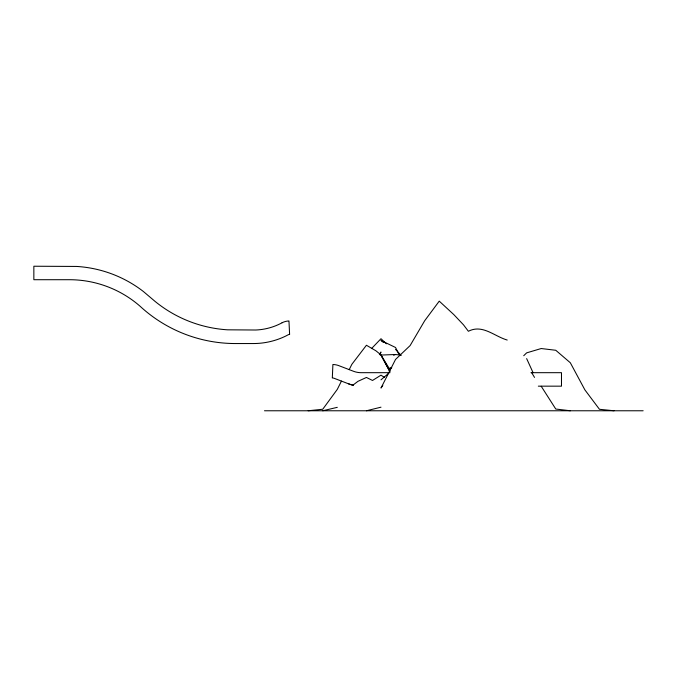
<?xml version="1.0" encoding="UTF-8"?>
<svg xmlns="http://www.w3.org/2000/svg" width="677" height="677" viewBox="0 0 677 677"><rect width="100%" height="100%" fill="white"/><g stroke="black" fill="none" stroke-linecap="round" stroke-linejoin="round"><path stroke-width="1.02" d="M341.445 381.092L337.298 389.377L322.734 409.255L308.17 410.77M349.197 369.634L351.862 364.302L366.426 345.253L375.879 350.771L380.99 354.892L389.944 371.681M379.949 353.826L380.99 352.023L379.374 354.723M382.81 385.45L380.99 388.031L395.554 359.419L410.118 345.583L424.682 320.746L439.246 301.147L453.818 314.602L463.517 324.85L468.382 331.273C482.506 323.995 494.252 336.291 507.208 340.04M371.529 348.579L380.99 338.72L386.355 343.814M523.719 355.721L526.638 352.869L541.202 348.537L555.766 350.271L570.33 362.77L584.894 389.884L599.458 409.289L614.022 410.77M380.99 379.839L388.657 373.298M393.616 355.222L395.554 354.503L400.759 355.18M366.426 410.77L380.99 407.182M322.734 410.77L337.298 407.334M389.732 371.453L380.99 355.061L395.554 354.503M390.011 372.68L360.765 372.68A22.019 22.019 0 0 1 353.936 371.436L338.5 365.529A18.744 18.744 0 0 0 332.898 364.497L332.322 377.969A5.264 5.264 0 0 1 334.21 378.316L348.511 383.808A48.896 38.039 -38.8 0 0 351.422 384.781L352.912 385.171L357.955 381.337L366.426 377.453L372.519 380.466L380.99 375.16L384.477 377.411M530.971 372.68L561.487 372.68L561.487 386.161L538.333 386.161M264.479 410.77L643.15 410.77M570.33 410.77L555.766 409.035L541.202 386.254M383.419 342.46L380.99 340.438L395.554 347.496L398.745 353.995M395.554 349.383L401.106 355.408M534.525 377.402L531.665 372.68M380.99 355.061L390.164 369.997M526.638 358.598L533.078 372.68M353.411 385.289A35.576 35.576 0 0 1 348.511 383.808M282.081 322.768L280.143 323.784A60.575 60.575 0 0 1 255.804 330.012L227.574 329.817A127.124 127.124 0 0 1 155.177 301.493L143.346 291.474A120.912 120.912 0 0 0 76.628 266.442L33.85 266.23L33.85 279.711L69.401 279.711A107.423 107.423 0 0 1 140.063 306.224A140.613 140.613 0 0 0 235.469 343.544L253.274 343.544A74.064 74.064 0 0 0 286.126 335.868L288.19 334.785A3.046 3.046 0 0 1 289.612 334.438L288.961 320.966A16.587 16.587 0 0 0 285.677 321.431L285.034 321.6A16.587 16.587 0 0 0 282.554 322.531L282.081 322.768M391.67 367.839L388.759 368.694L391.67 367.797"/></g></svg>
